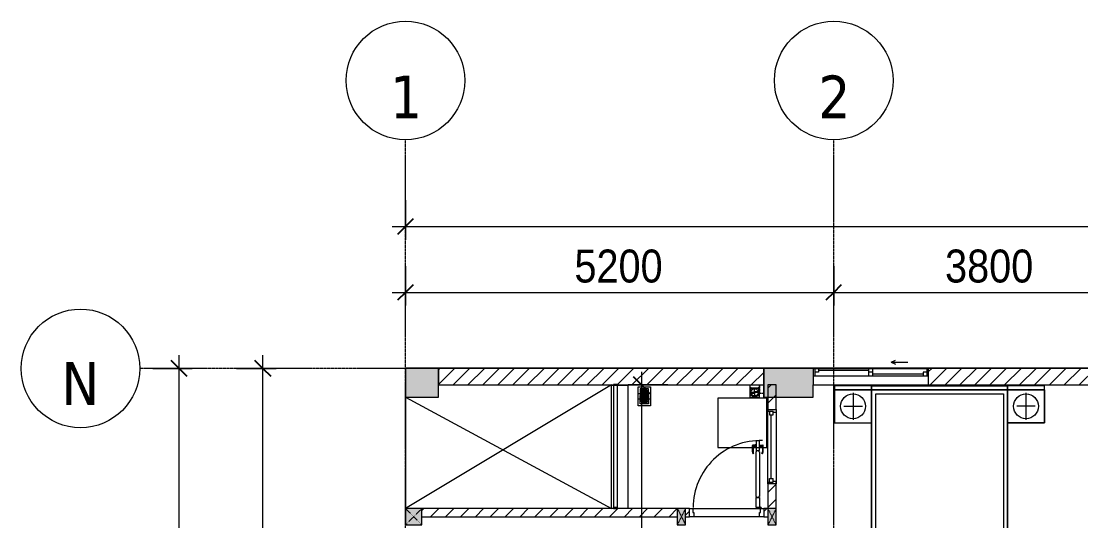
# Model space of a CAD drawing. Header units: millimetres. Extents: x 1591 to 239055, y -15958 to 83255.
# Drawn here: x 124866 to 137732, y 76387 to 82452 of the extents above; entities that cross this region are included whole.
import ezdxf

# ---------------------------------------------------------------- set-up
doc = ezdxf.new("R2010")
doc.units = ezdxf.units.MM
for name, pattern in [('Dash', [6, 3, -3]), ('Dash 1_8_', [6.35, 3.175, -3.175]), ('Grid Line', [22.225, 12.7, -3.175, 3.175, -3.175]), ('IMPORT-CENTER _2_', [40.64, 25.4, -5.08, 5.08, -5.08])]:
    doc.linetypes.add(name, pattern=pattern)
for name, color, linetype, lineweight in [('0-1', 250, 'Continuous', 5), ('A-ANNO-DIMS', 211, 'Continuous', 9), ('A-ANNO-DIMS-160', 211, 'Continuous', 9), ('A-AREA', 32, 'Dash 1_8_', 9), ('A-DETL-GENF-1', 9, 'Continuous', 9), ('A-DETL-THIN-1', 151, 'Continuous', 9), ('A-DOOR-1', 254, 'Continuous', 9), ('A-DOOR-2', 9, 'Continuous', 9), ('A-FLOR-1', 7, 'Continuous', 9), ('A-FLOR-2', 9, 'Continuous', 9), ('A-FLOR-HRAL-1', 254, 'Continuous', 9), ('A-FLOR-HRAL-2', 9, 'Continuous', 9), ('A-GLAZ', 151, 'Continuous', 9), ('A-GLAZ-1', 254, 'Continuous', 9), ('A-GLAZ-2', 9, 'Continuous', 9), ('A-WALL-1', 253, 'Continuous', 18), ('A-WALL-2', 9, 'Continuous', 9), ('A-WALL-3', 113, 'Continuous', 18), ('A-WALL-PATT-1', 10, 'Continuous', 9), ('A-WALL-PATT-2', 111, 'Continuous', 9), ('G-IMPT', 8, 'Continuous', 9), ('G-IMPT-1', 254, 'Continuous', 9), ('G-IMPT-2', 8, 'IMPORT-CENTER _2_', 9), ('I-FURN-1', 254, 'Continuous', 9), ('M-EQPM', 50, 'Continuous', 9), ('M-EQPM-1', 254, 'Continuous', 9), ('S-COLS', 52, 'Continuous', 9), ('S-COLS-1', 52, 'Continuous', 5), ('S-COLS-2', 250, 'Continuous', 18), ('S-COLS-3', 254, 'Continuous', 9), ('S-COLS-4', 253, 'Continuous', 18), ('S-COLS-5', 52, 'Continuous', 18), ('S-COLS-HDLN', 52, 'Dash', 9), ('S-COLS-HDLN-1', 9, 'Dash', 9), ('S-GRID-1', 1, 'Grid Line', 9), ('S-GRID-IDEN', 1, 'Continuous', 9)]:
    doc.layers.add(name, color=color, linetype=linetype, lineweight=lineweight)
doc.styles.add('Tahoma_B', font='tahomabd_0.ttf', dxfattribs={"height": 520})
doc.styles.add('UTM Avo', font='UTM Avo.ttf', dxfattribs={"width": 0.9, "height": 400})
doc.dimstyles.new('1_Dim_chi_tiet_2_5', dxfattribs={"dimscale": 304.8, "dimtxt": 399.720379, "dimasz": 0.629921, "dimexe": 0.524934, "dimexo": 0.0625, "dimgap": 0.052493, "dimtad": 1, "dimdec": 0, "dimrnd": 5, "dimzin": 0, "dimdsep": 46, "dimtxsty": 'UTM Avo', "dimblk1": 'OBLIQUE', "dimblk2": 'OBLIQUE', "dimsah": 1, "dimcen": 0.09, "dimdle": 0.524934, "dimazin": 0, "dimtfac": 1, "dimtdec": 4, "dimtix": 1, "dimtmove": 0, "dimatfit": 3, "dimfxl": 1.049869, "dimfxlon": 1, "dimtvp": 1, "dimtolj": 1, "dimtzin": 0, "dimarcsym": 2})
pattern_1 = [(45, (0, 0), (-90.50967, 90.50967), [])]
pattern_2 = [(45, (95879.7, 0), (-90.50967, 90.50967), [])]

# ---------------------------------------------------------------- blocks, each defined once
blk = doc.blocks.new('NCV_TKTC_KET CAU_rvt-1-TKCS_MB TẦNG 6-8')
at = {"layer": 'S-COLS-1'}
for points in [[(34053, 77887), (34053, 78237), (33653, 78237), (33653, 77887)], [(38003, 77887), (38603, 77887), (38603, 78237), (38003, 78237)]]:
    blk.add_hatch(color=256, dxfattribs=at).paths.add_polyline_path(points)
at = {"layer": 'A-FLOR-1'}
for p, q in [((38603, 78237), (38153, 78237)), ((36152, 78037), (36152, 76537))]:
    blk.add_line(p, q, dxfattribs=at)
at = {"layer": 'S-COLS-2'}
for p, q in [((33653, 78237), (33653, 77887)), ((34053, 78237), (33653, 78237)), ((34053, 77887), (34053, 78237)), ((38603, 78237), (38003, 78237)), ((38003, 78237), (38003, 77887)), ((38603, 77887), (38603, 78037)), ((33653, 77887), (34053, 77887)), ((38003, 77887), (38603, 77887))]:
    blk.add_line(p, q, dxfattribs=at)
blk = doc.blocks.new('M_Fixed - 900 x 1400-901190-TKCS_MB TẦNG 6-8')
at = {"layer": 'A-GLAZ-2'}
for p, q in [((-450, 63), (-431, 63)), ((-431, 63), (-431, 0)), ((-431, 44), (-387, 44)), ((-387, 44), (-387, 0)), ((-387, 22), (387, 22)), ((387, 44), (387, 0)), ((431, 44), (387, 44)), ((431, 63), (431, 0)), ((449, 63), (431, 63)), ((-450, -37), (-418, -37)), ((-431, 0), (-387, 0)), ((-418, 0), (-418, -37)), ((387, 0), (431, 0)), ((418, 0), (418, -37)), ((450, -37), (418, -37))]:
    blk.add_line(p, q, dxfattribs=at)
blk = doc.blocks.new('MAY GIAT - MAY GIAT_dwg-348053-TKCS_MB TẦNG 6-8')
at = {"layer": 'G-IMPT-1', "flags": 128}
blk.add_lwpolyline([(5, 597), (5, 2), (605, 2), (605, 597)], close=True, dxfattribs=at)
blk = doc.blocks.new('MAY GIAT - MAY GIAT-348233-TKCS_MB TẦNG 6-8')
at = {"layer": 'I-FURN-1'}
for p, q in [((5, 597), (5, 2)), ((605, 597), (5, 597)), ((605, 2), (605, 597)), ((5, 2), (605, 2))]:
    blk.add_line(p, q, dxfattribs=at)
blk.add_blockref('MAY GIAT - MAY GIAT_dwg-348053-TKCS_MB TẦNG 6-8', (0, 0))
blk = doc.blocks.new('THU NUOC - THU NUOC-455054-TKCS_MB TẦNG 6-8')
at = {"layer": 'M-EQPM-1'}
for p, q in [((-66, -71), (-66, 79)), ((-66, 79), (84, 79)), ((59, 54), (-41, 54)), ((-41, 54), (-41, -46)), ((-23, 20), (41, 20)), ((41, 14), (-23, 14)), ((-23, 7), (1, 7)), ((1, 1), (-23, 1)), ((-11, 32), (28, 32)), ((28, 26), (-11, 26)), ((-1, 44), (19, 44)), ((19, 38), (-1, 38)), ((1, 7), (1, 1)), ((17, 1), (17, 7)), ((17, 7), (41, 7)), ((41, 1), (17, 1)), ((59, -46), (59, 54)), ((84, 79), (84, -71)), ((84, -71), (-66, -71)), ((-41, -46), (59, -46)), ((-23, -5), (41, -5)), ((41, -11), (-23, -11)), ((-11, -17), (28, -17)), ((28, -23), (-11, -23)), ((-1, -30), (19, -30)), ((19, -36), (-1, -36))]:
    blk.add_line(p, q, dxfattribs=at)
for centre, radius, start, end in [((9, 4), 45, 0, 180), ((9, 4), 45, 360, 180), ((9, 4), 45, 180, 0), ((9, 4), 45, 180, 360), ((-23, 17), 3, 90, 270), ((-23, 4), 3, 90, 270), ((-11, 29), 3, 90, 270), ((-1, 41), 3, 90, 270), ((19, 41), 3, 270, 90), ((28, 29), 3, 270, 90), ((41, 17), 3, 270, 90), ((41, 4), 3, 270, 90), ((-23, -8), 3, 90, 270), ((-11, -20), 3, 90, 270), ((-1, -33), 3, 90, 270), ((19, -33), 3, 270, 90), ((28, -20), 3, 270, 90), ((41, -8), 3, 270, 90)]:
    blk.add_arc(centre, radius, start, end, dxfattribs=at)
blk = doc.blocks.new('Railing - 50 x 10mm-901205-TKCS_MB TẦNG 6-8')
at = {"layer": 'A-FLOR-HRAL-2'}
for p, q in [((25, 5), (-25, 5)), ((-25, 5), (-25, -5)), ((25, -5), (25, 5)), ((-25, -5), (25, -5))]:
    blk.add_line(p, q, dxfattribs=at)
blk = doc.blocks.new('Railing - Railing-951445-TKCS_MB TẦNG 6-8')
at = {"layer": 'A-FLOR-HRAL-2'}
for p, q in [((13269, 68771), (13269, 67286)), ((13319, 67286), (13319, 68771))]:
    blk.add_line(p, q, dxfattribs=at)
for p in [(13294, 68776), (13294, 67281)]:
    blk.add_blockref('Railing - 50 x 10mm-901205-TKCS_MB TẦNG 6-8', p)
blk = doc.blocks.new('G1_SOF - BO TRU - 100x200-745959-TKCS_MB TẦNG 6-8')
at = {"layer": 'S-COLS'}
blk.add_hatch(color=256, dxfattribs=at).paths.add_polyline_path([(-50, 100), (-50, -100), (50, -100), (50, 100)])
at = {"layer": 'S-COLS-4'}
for p, q in [((50, 100), (-50, 100)), ((-50, 100), (-50, -100)), ((50, -100), (50, 100)), ((-50, -100), (50, -100))]:
    blk.add_line(p, q, dxfattribs=at)
at = {"layer": 'S-COLS-HDLN-1'}
for p, q in [((50, 100), (-50, -100)), ((-50, 100), (50, -100))]:
    blk.add_line(p, q, dxfattribs=at)
blk = doc.blocks.new('DOOR_CW_01 CANH MO-PANEL KINH - DIG_01-900x2200-CỬA NHÔM KÍNH-901215-TKCS_MB TẦNG 6-8')
at = {"layer": 'A-DETL-GENF-1'}
for p, q in [((-397, -182), (-397, -62)), ((-397, -62), (-357, -62)), ((-357, -62), (-357, -182)), ((-357, -182), (-397, -182)), ((-397, -196), (-391, -196)), ((-397, -738), (-397, -196)), ((-391, -196), (-391, -182)), ((-391, -182), (-363, -182)), ((-363, -182), (-363, -196)), ((-357, -196), (-363, -196)), ((-357, -196), (-357, -738)), ((-442, -737), (-442, -816)), ((-434, -711), (-427, -716)), ((-434, -800), (-434, -737)), ((-397, -738), (-391, -738)), ((-357, -752), (-397, -752)), ((-397, -752), (-397, -872)), ((-391, -752), (-391, -738)), ((-363, -752), (-391, -752)), ((-357, -738), (-363, -738)), ((-363, -738), (-363, -752)), ((-357, -872), (-357, -752)), ((-320, -711), (-327, -716)), ((-320, -800), (-320, -737)), ((-312, -737), (-312, -816)), ((-399, -820), (-438, -820)), ((-399, -804), (-430, -804)), ((-399, -792), (-399, -832)), ((-397, -792), (-399, -792)), ((-399, -832), (-397, -832)), ((-397, -792), (-397, -832)), ((-397, -872), (-357, -872)), ((-357, -792), (-357, -832)), ((-357, -792), (-355, -792)), ((-355, -832), (-357, -832)), ((-355, -792), (-355, -832)), ((-355, -804), (-324, -804)), ((-355, -820), (-316, -820))]:
    blk.add_line(p, q, dxfattribs=at)
blk.add_circle((-407, -60), 10, dxfattribs=at)
for centre, radius, start, end in [((-407, -60), 814, 268, 0), ((-397, -737), 45, 145, 180), ((-397, -737), 37, 145, 180), ((-357, -737), 37, 0, 35), ((-357, -737), 45, 360, 35), ((-438, -816), 4, 180, 270), ((-430, -800), 4, 180, 270), ((-324, -800), 4, 270, 0), ((-316, -816), 4, 270, 0)]:
    blk.add_arc(centre, radius, start, end, dxfattribs=at)
at = {"layer": 'A-DOOR-2'}
for p, q in [((-450, -50), (-450, 50)), ((-450, 50), (-400, 50)), ((-400, 50), (-400, 0)), ((400, 0), (400, 50)), ((400, 50), (450, 50)), ((450, 50), (450, -50)), ((-410, -50), (-450, -50)), ((-410, 0), (-410, -50)), ((-400, 0), (-410, 0)), ((-407, -50), (-382, -50)), ((410, 0), (400, 0)), ((410, -50), (410, 0)), ((450, -50), (410, -50))]:
    blk.add_line(p, q, dxfattribs=at)
blk = doc.blocks.new('GIUONG NGU-2TAB-1600x2000 - GIUONG NGU-2TAB-1600x2000-885815-TKCS_MB TẦNG 6-8')
at = {"layer": 'I-FURN-1'}
for p, q in [((458, 0), (8, 0)), ((8, 0), (8, -50)), ((458, -50), (458, 0)), ((2108, 0), (458, 0)), ((458, 0), (458, -50)), ((458, 0), (2108, 0)), ((2108, -50), (2108, 0)), ((458, -50), (8, -50)), ((8, -50), (8, -450)), ((8, -50), (458, -50)), ((458, -50), (8, -50)), ((8, -50), (8, -450)), ((233, -87), (233, -413)), ((458, -450), (458, -50)), ((2108, -50), (458, -50)), ((458, -50), (458, -1939)), ((458, -50), (2108, -50)), ((458, -1939), (458, -50)), ((458, -450), (458, -50)), ((458, -50), (2108, -50)), ((508, -100), (2058, -100)), ((508, -1939), (508, -100)), ((2058, -100), (2058, -1939)), ((2558, 0), (2108, 0)), ((2108, 0), (2108, -50)), ((2558, -50), (2108, -50)), ((2108, -50), (2108, -450)), ((2108, -1939), (2108, -50)), ((2108, -50), (2558, -50)), ((2108, -50), (2558, -50)), ((2108, -450), (2108, -50)), ((2108, -50), (2108, -1939)), ((2333, -87), (2333, -413)), ((2558, -50), (2558, 0)), ((2558, -450), (2558, -50)), ((2558, -50), (2558, -450)), ((120, -250), (347, -250)), ((2446, -250), (2220, -250)), ((8, -450), (458, -450)), ((8, -450), (458, -450)), ((2108, -450), (2558, -450)), ((2558, -450), (2108, -450)), ((1997, -2000), (570, -2000)), ((570, -2050), (1997, -2050)), ((1997, -2050), (570, -2050))]:
    blk.add_line(p, q, dxfattribs=at)
for centre in [(233, -250), (2333, -250)]:
    blk.add_circle(centre, 151, dxfattribs=at)
for centre, radius, start, end in [((570, -1939), 111, 180, 270), ((570, -1939), 111, 180, 270), ((570, -1939), 61.1, 180, 270), ((1997, -1939), 111, 270, 360), ((1997, -1939), 61.1, 270, 0), ((1997, -1939), 111, 270, 0)]:
    blk.add_arc(centre, radius, start, end, dxfattribs=at)
blk = doc.blocks.new('NCV_TKTC_TANG 6 - 8_rvt-2-TKCS_MB TẦNG 6-8')
at = {"layer": 'A-WALL-PATT-1'}
h = blk.add_hatch(dxfattribs=at)
h.set_pattern_fill('FP_1', color=256, style=0, pattern_type=2)
h.set_pattern_definition(pattern_1)
h.paths.add_polyline_path([(38053, 76537), (38153, 76537), (38153, 76837), (38053, 76837)])
h.paths.add_polyline_path([(38053, 77737), (38153, 77737), (38153, 78037), (38053, 78037)])
h = blk.add_hatch(dxfattribs=at)
h.set_pattern_fill('FP_1', color=256, style=0, pattern_type=2)
h.set_pattern_definition(pattern_1)
h.paths.add_polyline_path([(36953, 76437), (36953, 76537), (33853, 76537), (33853, 76437), (36770, 76437)])
h = blk.add_hatch(dxfattribs=at)
h.set_pattern_fill('FP_1', color=256, style=0, pattern_type=2)
h.set_pattern_definition(pattern_1)
h.paths.add_polyline_path([(38053, 76437), (38053, 76537), (38003, 76537), (38003, 76437)])
h.paths.add_polyline_path([(37053, 76437), (37103, 76437), (37103, 76537), (37053, 76537), (37053, 76529)])
at = {"layer": 'A-FLOR-2'}
for p, q in [((36353, 78037), (36353, 78032)), ((38003, 77887), (38003, 78037)), ((37953, 76437), (37153, 76437))]:
    blk.add_line(p, q, dxfattribs=at)
at = {"layer": 'A-WALL-1'}
for p, q in [((38153, 78037), (38053, 78037)), ((38053, 78037), (38053, 77737)), ((38153, 77737), (38153, 78037)), ((38053, 77737), (38153, 77737)), ((38153, 76837), (38053, 76837)), ((38053, 76837), (38053, 76537)), ((38153, 76537), (38153, 76837)), ((36178, 76537), (33853, 76537)), ((33853, 76437), (36953, 76437)), ((36953, 76537), (36228, 76537)), ((37103, 76537), (37053, 76537)), ((37053, 76437), (37103, 76437)), ((37103, 76437), (37103, 76537)), ((38053, 76537), (38003, 76537)), ((38003, 76537), (38003, 76437)), ((38003, 76437), (38053, 76437))]:
    blk.add_line(p, q, dxfattribs=at)
at = {"layer": 'A-WALL-2'}
for p, q in [((36153, 76537), (36153, 78032)), ((36153, 78032), (36178, 78032)), ((36228, 78032), (36353, 78032)), ((36353, 78032), (36353, 76537)), ((38053, 76837), (38053, 77737)), ((38153, 77737), (38153, 76837)), ((37143, 76537), (37963, 76537)), ((37953, 76437), (37153, 76437))]:
    blk.add_line(p, q, dxfattribs=at)
at = {"layer": 'A-DOOR-1', "rotation": 180}
blk.add_blockref('DOOR_CW_01 CANH MO-PANEL KINH - DIG_01-900x2200-CỬA NHÔM KÍNH-901215-TKCS_MB TẦNG 6-8', (37553, 76487), dxfattribs=at)
at = {"layer": 'A-FLOR-HRAL-1'}
blk.add_blockref('Railing - Railing-951445-TKCS_MB TẦNG 6-8', (22908, 9261), dxfattribs=at)
at = {"layer": 'A-GLAZ-1', "rotation": 89.99999999999908}
blk.add_blockref('M_Fixed - 900 x 1400-901190-TKCS_MB TẦNG 6-8', (38116, 77287), dxfattribs=at)
at = {"layer": 'I-FURN-1'}
blk.add_blockref('GIUONG NGU-2TAB-1600x2000 - GIUONG NGU-2TAB-1600x2000-885815-TKCS_MB TẦNG 6-8', (38854, 78027), dxfattribs=at)
at = {"layer": 'I-FURN-1', "rotation": 89.99999999999902}
blk.add_blockref('MAY GIAT - MAY GIAT-348233-TKCS_MB TẦNG 6-8', (38043, 77272), dxfattribs=at)
at = {"layer": 'M-EQPM-1'}
blk.add_blockref('THU NUOC - THU NUOC-455054-TKCS_MB TẦNG 6-8', (36544, 77936), dxfattribs=at)
at = {"layer": 'S-COLS-3'}
for p in [(37003, 76437), (38103, 76437)]:
    blk.add_blockref('G1_SOF - BO TRU - 100x200-745959-TKCS_MB TẦNG 6-8', p, dxfattribs=at)
blk = doc.blocks.new('G1_SOF - BO TRU - 200x200-3056268-TKCS_MB TẦNG 6-8')
at = {"layer": 'S-COLS'}
blk.add_hatch(color=256, dxfattribs=at).paths.add_polyline_path([(100, -100), (100, 100), (-100, 100), (-100, -100)])
at = {"layer": 'S-COLS-5'}
for p, q in [((100, 100), (-100, 100)), ((-100, 100), (-100, -100)), ((100, -100), (100, 100)), ((-100, -100), (100, -100))]:
    blk.add_line(p, q, dxfattribs=at)
at = {"layer": 'S-COLS-HDLN'}
for p, q in [((100, 100), (-100, -100)), ((-100, 100), (100, -100))]:
    blk.add_line(p, q, dxfattribs=at)
blk = doc.blocks.new('TKTC_XREF_251221_MB TANG 2-7 - TKTC_XREF_260130_MB TANG 2-5_dwg_THU NUOC - THU NUOC-444531-TKCS_MB TẦNG 1-4746810-TKCS_MB TẦNG 6-8')
at = {"layer": 'G-IMPT'}
for p, q in [((-23, 11), (41, 11)), ((41, 5), (-23, 5)), ((-11, 23), (28, 23)), ((28, 17), (-11, 17)), ((-1, 36), (19, 36)), ((19, 30), (-1, 30)), ((-23, -14), (41, -14)), ((41, -20), (-23, -20)), ((-11, -26), (28, -26)), ((28, -32), (-11, -32)), ((-1, -38), (19, -38)), ((19, -44), (-1, -44))]:
    blk.add_line(p, q, dxfattribs=at)
at = {"layer": 'G-IMPT', "flags": 128}
for points in [[(84, -79), (84, 71), (-66, 71), (-66, -79)], [(59, -54), (59, 46), (-41, 46), (-41, -54)]]:
    blk.add_lwpolyline(points, close=True, dxfattribs=at)
for points in [[(-23, -1), (1, -1), (1, -7), (-23, -7)], [(41, -7), (17, -7), (17, -1), (41, -1)]]:
    blk.add_lwpolyline(points, dxfattribs=at)
at = {"layer": 'G-IMPT'}
for centre, radius, start, end in [((9, -4), 45, 360, 180), ((9, -4), 45, 360, 180), ((-23, 8), 3, 90, 270), ((-11, 20), 3, 90, 270), ((-1, 33), 3, 90, 270), ((19, 33), 3, 270, 90), ((28, 20), 3, 270, 90), ((41, 8), 3, 270, 90), ((9, -4), 45, 180, 360), ((9, -4), 45, 180, 360), ((-23, -4), 3, 90, 270), ((-23, -17), 3, 90, 270), ((-11, -29), 3, 90, 270), ((-1, -41), 3, 90, 270), ((19, -41), 3, 270, 90), ((28, -29), 3, 270, 90), ((41, -4), 3, 270, 90), ((41, -17), 3, 270, 90)]:
    blk.add_arc(centre, radius, start, end, dxfattribs=at)
blk = doc.blocks.new('TKTC_XREF_251221_MB TANG 2-7 - TKTC_XREF_260130_MB TANG 2-5_dwg_$cc-4746798-TKCS_MB TẦNG 6-8')
at = {"layer": 'G-IMPT-2'}
for p, q in [((-0.67, 0), (0.67, 0)), ((0, -0.67), (0, 0.67))]:
    blk.add_line(p, q, dxfattribs=at)
at = {"layer": 'M-EQPM'}
blk.add_circle((0, 0), 0.5, dxfattribs=at)
for centre, radius, start, end in [((0, 0), 0.5, 90, 270), ((0.19, 0.25), 0.313, 126.8699, 233.1301), ((-0.19, -0.25), 0.313, 306.8699, 53.1301)]:
    blk.add_arc(centre, radius, start, end, dxfattribs=at)
blk = doc.blocks.new('TKTC_XREF_251221_MB TANG 2-7 - TKTC_XREF_260130_MB TANG 2-5_dwg_CUM U_DN100-4746799-TKCS_MB TẦNG 6-8')
at = {"layer": 'G-IMPT'}
blk.add_hatch(color=256, dxfattribs=at).paths.add_polyline_path([(0, 61), (16, 59), (31, 53), (43, 43), (53, 31), (59, 16), (61, 0), (59, -16), (53, -30), (43, -43), (31, -53), (16, -59), (0, -61), (0, -57), (15, -55), (29, -49), (40, -40), (49, -28), (55, -15), (57, 0), (55, 15), (49, 29), (40, 40), (29, 49), (15, 55), (0, 57)])
for p, q in [((-79, 67), (-79, 63)), ((-77, 67), (-77, 63)), ((-75, 67), (-75, 63)), ((-73, 69), (-73, 61)), ((-67, 68), (-72, 68)), ((-67, 62), (-72, 62)), ((-65, 69), (0, 69)), ((-79, -63), (-79, -67)), ((-77, -63), (-77, -67)), ((-75, -63), (-75, -67)), ((-73, -61), (-73, -69)), ((-67, -62), (-72, -62)), ((-67, -68), (-72, -68)), ((-65, -69), (0, -69))]:
    blk.add_line(p, q, dxfattribs=at)
at = {"layer": 'G-IMPT', "flags": 128}
for points in [[(-73, 68), (-78, 68), (-78, 62), (-73, 62)], [(-72, 59), (-67, 59), (-67, 71), (-72, 71)], [(-67, 71), (-67, 73), (-65, 73), (-65, 57), (-67, 57), (-67, 59)], [(-65, 61), (0, 61), (0, 57)], [(-73, -62), (-78, -62), (-78, -68), (-73, -68)], [(-72, -71), (-67, -71), (-67, -59), (-72, -59)], [(-67, -59), (-67, -57), (-65, -57), (-65, -73), (-67, -73), (-67, -71)], [(-65, -61), (0, -61), (0, -57)]]:
    blk.add_lwpolyline(points, dxfattribs=at)
at = {"layer": 'G-IMPT'}
for centre, radius, start, end in [((-78, 67), 0.96, 90, 180), ((-78, 63), 0.96, 180, 270), ((-71, 69), 1.56, 112.6199, 247.3801), ((-68, 65), 4.8, 143.1301, 216.8699), ((-71, 61), 1.56, 112.6199, 247.3801), ((0, 0), 69, 270, 90), ((0, 0), 61, 270, 90), ((0, 0), 57, 270, 90), ((-78, -63), 0.96, 90, 180), ((-78, -67), 0.96, 180, 270), ((-71, -61), 1.56, 112.6199, 247.3801), ((-68, -65), 4.8, 143.1301, 216.8699), ((-71, -69), 1.56, 112.6199, 247.3801)]:
    blk.add_arc(centre, radius, start, end, dxfattribs=at)
blk = doc.blocks.new('TKTC_XREF_251221_MB TANG 2-7 - TKTC_XREF_251221_MB TANG 2-7-2039446-TKCS_MB TẦNG 6-8')
at = {"layer": 'M-EQPM'}
for p, q in [((8600, 61002), (0, 61002)), ((4180, 60800), (4180, 60760)), ((4180, 60760), (4300, 60760)), ((4180, 60760), (4180, 60650)), ((4300, 60760), (4180, 60760)), ((4300, 60760), (4300, 60800)), ((4300, 60650), (4300, 60760)), ((0, 60650), (0, 59300)), ((4180, 60650), (4300, 60650))]:
    blk.add_line(p, q, dxfattribs=at)
at = {"xscale": 90.00000000005122, "yscale": 90.00000000005122, "zscale": 90.00000000005122, "rotation": 90.37402677993775}
blk.add_blockref('TKTC_XREF_251221_MB TANG 2-7 - TKTC_XREF_260130_MB TANG 2-5_dwg_$cc-4746798-TKCS_MB TẦNG 6-8', (4240, 60709), dxfattribs=at)
at = {"extrusion": (0, 0, -1), "xscale": 0.7894736842105242, "yscale": 0.7894736842105242, "zscale": -0.7894736842105242, "rotation": 269.9999999984439}
blk.add_blockref('TKTC_XREF_251221_MB TANG 2-7 - TKTC_XREF_260130_MB TANG 2-5_dwg_CUM U_DN100-4746799-TKCS_MB TẦNG 6-8', (-4240, 60709), dxfattribs=at)
at = {"extrusion": (0, 0, -1), "zscale": -1}
blk.add_blockref('TKTC_XREF_251221_MB TANG 2-7 - TKTC_XREF_260130_MB TANG 2-5_dwg_THU NUOC - THU NUOC-444531-TKCS_MB TẦNG 1-4746810-TKCS_MB TẦNG 6-8', (-2910, 60626), dxfattribs=at)
blk = doc.blocks.new('1_FAMILY RVT - W01-WxH 1400x1400xmm-389822-TKCS_MB TẦNG 6-8')
at = {"layer": 'A-GLAZ'}
for p, q in [((248.4, 172.39), (299.2, 197.79)), ((248.4, 172.39), (299.2, 146.99)), ((248.4, 172.39), (451.6, 172.39)), ((-700, 96.19), (-700, -103.81)), ((700, 96.19), (-700, 96.19)), ((-700, 96.19), (-636.5, 96.19)), ((-700, 7.29), (-680.95, 7.29)), ((-680.95, 96.19), (-680.95, 7.29)), ((-636.5, 51.74), (-680.95, 51.74)), ((-680.95, 7.29), (-22.225, 7.29)), ((-636.5, 96.19), (-22.225, 96.19)), ((-636.5, 96.19), (-636.5, 51.74)), ((-636.5, 73.965), (-22.225, 73.965)), ((-22.225, 7.29), (-22.225, 96.19)), ((-22.225, 96.19), (22.225, 96.19)), ((22.225, 51.74), (-22.225, 51.74)), ((-22.225, 7.29), (22.225, 7.29)), ((22.225, 96.19), (680.95, 96.19)), ((22.225, 96.19), (22.225, 7.29)), ((22.225, 29.515), (636.5, 29.515)), ((22.225, 7.29), (636.5, 7.29)), ((636.5, 51.74), (636.5, 7.29)), ((680.95, 51.74), (636.5, 51.74)), ((636.5, 7.29), (700, 7.29)), ((680.95, 96.19), (700, 96.19)), ((680.95, 96.19), (680.95, 7.29)), ((700, -103.81), (700, 96.19)), ((-700, -103.81), (700, -103.81))]:
    blk.add_line(p, q, dxfattribs=at)
blk = doc.blocks.new('Grid - M_Grid Head - Circle-353313-TKCS_MB TẦNG 6-8')
at = {"layer": 'S-GRID-IDEN'}
blk.add_circle((0, 0), 4.5, dxfattribs=at)
blk = doc.blocks.new('DIMBLOCK1-TKCS_MB TẦNG 6-8')
at = {"layer": 'A-ANNO-DIMS-160'}
for p, q in [((126783, 17077), (126783, 78397)), ((126463, 78237), (126943, 78237)), ((126783, 78237), (126463, 78237)), ((126463, 17237), (126943, 17237)), ((126783, 17237), (126463, 17237))]:
    blk.add_line(p, q, dxfattribs=at)
at = {"layer": 'A-ANNO-DIMS-160', "lineweight": 25}
for p, q in [((126783, 78237), (126687, 78333)), ((126783, 78237), (126879, 78141)), ((126783, 17237), (126687, 17333)), ((126783, 17237), (126879, 17141))]:
    blk.add_line(p, q, dxfattribs=at)
at = {"layer": 'A-ANNO-DIMS-160', "color": 0, "insert": (126263, 47052), "char_height": 400, "width": 1643.29, "attachment_point": 1, "rotation": 90, "line_spacing_factor": 1.110334, "style": 'UTM Avo'}
blk.add_mtext('61000', dxfattribs=at)
blk = doc.blocks.new('_Oblique')
at = {"color": 0, "linetype": 'ByBlock', "lineweight": -2}
blk.add_line((-0.5, -0.5), (0.5, 0.5), dxfattribs=at)
blk = doc.blocks.new('DIMBLOCK6-TKCS_MB TẦNG 6-8')
at = {"layer": 'A-ANNO-DIMS-160'}
for p, q in [((127801, 69937), (127801, 78397)), ((127481, 78237), (127961, 78237)), ((127801, 78237), (127481, 78237)), ((127481, 69937), (127961, 69937)), ((127801, 69937), (127481, 69937))]:
    blk.add_line(p, q, dxfattribs=at)
at = {"layer": 'A-ANNO-DIMS-160', "lineweight": 25}
for p, q in [((127801, 78237), (127705, 78333)), ((127801, 78237), (127897, 78141)), ((127801, 69937), (127705, 70033)), ((127801, 69937), (127897, 69841))]:
    blk.add_line(p, q, dxfattribs=at)
at = {"layer": 'A-ANNO-DIMS-160', "color": 0, "insert": (127282, 73539), "char_height": 400, "width": 1314.64, "attachment_point": 1, "rotation": 90, "line_spacing_factor": 1.110334, "style": 'UTM Avo'}
blk.add_mtext('8300', dxfattribs=at)
blk = doc.blocks.new('DIMBLOCK7-TKCS_MB TẦNG 6-8')
at = {"layer": 'A-ANNO-DIMS-160'}
for p, q in [((129532, 80280), (129532, 79800)), ((129532, 79960), (129532, 80280)), ((150832, 80280), (150832, 79800)), ((150832, 79960), (150832, 80280)), ((129372, 79960), (150992, 79960))]:
    blk.add_line(p, q, dxfattribs=at)
at = {"layer": 'A-ANNO-DIMS-160', "lineweight": 25}
for p, q in [((129532, 79960), (129628, 80056)), ((150832, 79960), (150928, 80056)), ((129532, 79960), (129436, 79864)), ((150832, 79960), (150736, 79864))]:
    blk.add_line(p, q, dxfattribs=at)
at = {"layer": 'A-ANNO-DIMS-160', "color": 0, "insert": (139498, 80480), "char_height": 400, "width": 1643.29, "attachment_point": 1, "line_spacing_factor": 1.110334, "style": 'UTM Avo'}
blk.add_mtext('21300', dxfattribs=at)
blk = doc.blocks.new('DIMBLOCK8-TKCS_MB TẦNG 6-8')
at = {"layer": 'A-ANNO-DIMS-160'}
for p, q in [((129532, 79480), (129532, 79000)), ((129532, 79160), (129532, 79480)), ((134732, 79480), (134732, 79000)), ((134732, 79160), (134732, 79480)), ((129372, 79160), (134732, 79160))]:
    blk.add_line(p, q, dxfattribs=at)
at = {"layer": 'A-ANNO-DIMS-160', "lineweight": 25}
for p, q in [((129532, 79160), (129628, 79256)), ((134732, 79160), (134828, 79256)), ((129532, 79160), (129436, 79064)), ((134732, 79160), (134636, 79064))]:
    blk.add_line(p, q, dxfattribs=at)
at = {"layer": 'A-ANNO-DIMS-160', "color": 0, "insert": (131584, 79680), "char_height": 400, "width": 1314.64, "attachment_point": 1, "line_spacing_factor": 1.110334, "style": 'UTM Avo'}
blk.add_mtext('5200', dxfattribs=at)
blk = doc.blocks.new('DIMBLOCK9-TKCS_MB TẦNG 6-8')
at = {"layer": 'A-ANNO-DIMS-160'}
for p, q in [((134732, 79480), (134732, 79000)), ((134732, 79160), (134732, 79480)), ((138532, 79480), (138532, 79000)), ((138532, 79160), (138532, 79480)), ((134732, 79160), (138532, 79160))]:
    blk.add_line(p, q, dxfattribs=at)
at = {"layer": 'A-ANNO-DIMS-160', "lineweight": 25}
for p, q in [((134732, 79160), (134828, 79256)), ((138532, 79160), (138628, 79256)), ((134732, 79160), (134636, 79064)), ((138532, 79160), (138436, 79064))]:
    blk.add_line(p, q, dxfattribs=at)
at = {"layer": 'A-ANNO-DIMS-160', "color": 0, "insert": (136084, 79680), "char_height": 400, "width": 1314.64, "attachment_point": 1, "line_spacing_factor": 1.110334, "style": 'UTM Avo'}
blk.add_mtext('3800', dxfattribs=at)
blk = doc.blocks.new('DIMBLOCK96-TKCS_MB TẦNG 6-8')
at = {"layer": 'A-ANNO-DIMS-160', "lineweight": 25}
for p, q in [((132397, 78037), (132301, 78133)), ((132397, 78037), (132493, 77941)), ((132397, 70037), (132301, 70133)), ((132397, 70037), (132493, 69941))]:
    blk.add_line(p, q, dxfattribs=at)
at = {"layer": 'A-ANNO-DIMS-160'}
for p, q in [((132397, 78197), (132397, 69877)), ((132717, 78037), (132237, 78037)), ((132397, 78037), (132717, 78037)), ((132717, 70037), (132237, 70037)), ((132397, 70037), (132717, 70037))]:
    blk.add_line(p, q, dxfattribs=at)
at = {"layer": 'A-ANNO-DIMS-160', "color": 0, "insert": (131877, 73489), "char_height": 400, "width": 1314.64, "attachment_point": 1, "rotation": 90, "line_spacing_factor": 1.110334, "style": 'UTM Avo'}
blk.add_mtext('8000', dxfattribs=at)

msp = doc.modelspace()

# ---------------------------------------------------------------- hatches: boundary and pattern name
at = {"layer": 'A-WALL-PATT-2'}
h = msp.add_hatch(dxfattribs=at)
h.set_pattern_fill('FP_1', color=256, style=0, pattern_type=2)
h.set_pattern_definition(pattern_2)
h.paths.add_polyline_path([(132649.2, 78036.9), (133882.3, 78036.9), (133882.3, 78236.9), (129932.3, 78236.9), (129932.3, 78036.9), (132057.3, 78036.9), (132057.3, 78041.9), (132107.3, 78041.9), (132107.3, 78036.9), (132246.2, 78036.9)])
h = msp.add_hatch(dxfattribs=at)
h.set_pattern_fill('FP_1', color=256, style=0, pattern_type=2)
h.set_pattern_definition(pattern_2)
h.paths.add_polyline_path([(135882.3, 78036.9), (138132.3, 78036.9), (138132.3, 78236.9), (135882.3, 78236.9)])

# ---------------------------------------------------------------- linework, layer by layer
at = {"layer": 'A-AREA'}
for p, q in [((133832.3, 78036.9), (133832.3, 77936.9)), ((133832.3, 77936.9), (133882.3, 77936.9))]:
    msp.add_line(p, q, dxfattribs=at)
at = {"layer": 'A-DETL-THIN-1'}
for p, q in [((132032.3, 78036.9), (129532.3, 76536.9)), ((129532.3, 77886.9), (132032.3, 76536.9))]:
    msp.add_line(p, q, dxfattribs=at)
at = {"layer": 'A-WALL-3'}
for p, q in [((133882.3, 78236.9), (129932.3, 78236.9)), ((129932.3, 78236.9), (129932.3, 78036.9)), ((133882.3, 78036.9), (133882.3, 78236.9)), ((138132.3, 78236.9), (135882.3, 78236.9)), ((129932.3, 78036.9), (132057.3, 78036.9)), ((132107.3, 78036.9), (133882.3, 78036.9)), ((135882.3, 78036.9), (138132.3, 78036.9))]:
    msp.add_line(p, q, dxfattribs=at)
at = {"layer": 'S-GRID-1'}
for p, q in [((129532.3, 77012.5), (129532.3, 81012.5)), ((134732.3, 77012.5), (134732.3, 81012.5)), ((130306.5, 78236.9), (126306.5, 78236.9)), ((223800.6, 78236.9), (130306.5, 78236.9)), ((129532.3, 19149.4), (129532.3, 77012.5)), ((134732.3, 19149.4), (134732.3, 77012.5))]:
    msp.add_line(p, q, dxfattribs=at)

# ---------------------------------------------------------------- block references
at = {"layer": '0-1'}
for name in ['NCV_TKTC_KET CAU_rvt-1-TKCS_MB TẦNG 6-8', 'NCV_TKTC_TANG 6 - 8_rvt-2-TKCS_MB TẦNG 6-8']:
    msp.add_blockref(name, (95879.7, 0), dxfattribs=at)
at = {"layer": 'A-GLAZ'}
msp.add_blockref('1_FAMILY RVT - W01-WxH 1400x1400xmm-389822-TKCS_MB TẦNG 6-8', (135182.3, 78140.7), dxfattribs=at)
at = {"layer": 'M-EQPM'}
msp.add_blockref('TKTC_XREF_251221_MB TANG 2-7 - TKTC_XREF_251221_MB TANG 2-7-2039446-TKCS_MB TẦNG 6-8', (129532.3, 17236.9), dxfattribs=at)
at = {"layer": 'S-COLS'}
msp.add_blockref('G1_SOF - BO TRU - 200x200-3056268-TKCS_MB TẦNG 6-8', (129632.3, 76436.9), dxfattribs=at)
at = {"layer": 'S-GRID-IDEN', "xscale": 159.9999999999999, "yscale": 159.9999999999999, "zscale": 159.9999999999999}
for p in [(129532.3, 81732.5), (134732.3, 81732.5)]:
    msp.add_blockref('Grid - M_Grid Head - Circle-353313-TKCS_MB TẦNG 6-8', p, dxfattribs=at)
at = {"layer": 'S-GRID-IDEN', "xscale": 159.9999999999999, "yscale": 159.9999999999999, "zscale": 159.9999999999999, "rotation": 89.99999999999982}
msp.add_blockref('Grid - M_Grid Head - Circle-353313-TKCS_MB TẦNG 6-8', (125586.5, 78236.9), dxfattribs=at)

# ---------------------------------------------------------------- dimensions: what is measured, and where the dimension line sits
at = {"layer": 'A-ANNO-DIMS'}
for base, p1, p2, override, picture, middle in [((150832.3, 79960.4), (129532.3, 80280.4), (150832.3, 80280.4), {"dimpost": '<>', "dimfxl": 21300}, 'DIMBLOCK7-TKCS_MB TẦNG 6-8', (140182.3, 80183.4)), ((134732.3, 79160.4), (129532.3, 79480.4), (134732.3, 79480.4), {"dimpost": '<>', "dimfxl": 5200}, 'DIMBLOCK8-TKCS_MB TẦNG 6-8', (132132.3, 79383.4)), ((138532.3, 79160.4), (134732.3, 79480.4), (138532.3, 79480.4), {"dimpost": '<>', "dimfxl": 3800}, 'DIMBLOCK9-TKCS_MB TẦNG 6-8', (136632.3, 79383.4))]:
    dim = msp.add_linear_dim(base=base, p1=p1, p2=p2, dimstyle='1_Dim_chi_tiet_2_5', override=override, dxfattribs=at)
    dim.commit()
    dim.dimension.update_dxf_attribs({"geometry": picture, "text_midpoint": middle})
for base, p1, p2, override, picture, middle in [((126782.7, 78236.9), (126462.7, 17236.9), (126462.7, 78236.9), {"dimpost": '<>', "dimfxl": 61000}, 'DIMBLOCK1-TKCS_MB TẦNG 6-8', (126559.7, 47736.9)), ((127801.4, 78236.9), (127481.4, 69936.9), (127481.4, 78236.9), {"dimpost": '<>', "dimfxl": 8300}, 'DIMBLOCK6-TKCS_MB TẦNG 6-8', (127578.5, 74086.9)), ((132397.1, 70036.9), (132717.1, 78036.9), (132717.1, 70036.9), {"dimpost": '<>', "dimfxl": 8000}, 'DIMBLOCK96-TKCS_MB TẦNG 6-8', (132174.1, 74036.9))]:
    dim = msp.add_linear_dim(base=base, p1=p1, p2=p2, angle=90, dimstyle='1_Dim_chi_tiet_2_5', override=override, dxfattribs=at)
    dim.commit()
    dim.dimension.update_dxf_attribs({"geometry": picture, "text_midpoint": middle})

# ---------------------------------------------------------------- next in the draw order: texts
at = {"layer": 'S-GRID-IDEN', "char_height": 520, "attachment_point": 5, "line_spacing_factor": 0.996129, "style": 'Tahoma_B', "bg_fill": 3, "box_fill_scale": 1.25, "bg_fill_color": 256, "bg_fill_true_color": 13158600, "bg_fill_transparency": 0}
for s, insert, width in [('\\pt2031.9988,4063.9976,6096.0016,8128.0004,10159.9992,12191.998,14224.002,16256.0008,18287.9996,20319.9984,22352.0024,24384.0012,26416,28447.9988,30479.9976,32512.0016,34544.0004,36575.9992,38607.998,40640.002,42672.0008,44703.9996,46735.9984,48768.0024,50800.0012,52832,54863.9988,56895.9976,58928.0016,60960.0004,62991.9992,65023.998;1', (129539.8, 81532.7), 465.6), ('\\pt2031.9988,4063.9976,6096.0016,8128.0004,10159.9992,12191.998,14224.002,16256.0008,18287.9996,20319.9984,22352.0024,24384.0012,26416,28447.9988,30479.9976,32512.0016,34544.0004,36575.9992,38607.998,40640.002,42672.0008,44703.9996,46735.9984,48768.0024,50800.0012,52832,54863.9988,56895.9976,58928.0016,60960.0004,62991.9992,65023.998;2', (134739.8, 81532.7), 465.6), ('\\pt2031.9988,4063.9976,6096.0016,8128.0004,10159.9992,12191.998,14224.002,16256.0008,18287.9996,20319.9984,22352.0024,24384.0012,26416,28447.9988,30479.9976,32512.0016,34544.0004,36575.9992,38607.998,40640.002,42672.0008,44703.9996,46735.9984,48768.0024,50800.0012,52832,54863.9988,56895.9976,58928.0016,60960.0004,62991.9992,65023.998;N', (125585, 78053.6), 561.6)]:
    msp.add_mtext(s, dxfattribs=dict(at, insert=insert, width=width))

doc.saveas('drawing.dxf')
